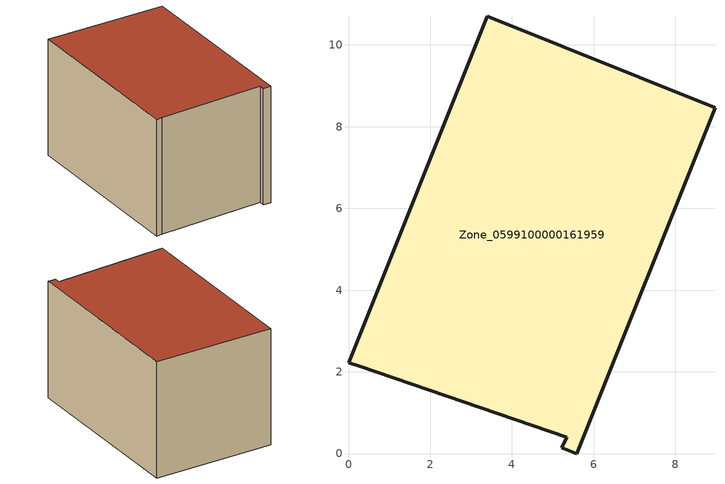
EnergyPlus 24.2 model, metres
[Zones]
Zone_0599100000161959
 floor ground (C_G): 5.34,0.4 0.28,2.14 0,2.23 3.4,10.7 8.97,8.46 5.59,0 5.22,0.15 z0
 wall outside (C_F): 8.97,8.46 3.4,10.7 0,2.23 0.28,2.14 5.34,0.4 5.22,0.15 5.59,0 8.97,8.46 z0:5.86
 roof outside (C_R): 0.28,2.14 5.34,0.4 5.22,0.15 5.59,0 8.97,8.46 3.4,10.7 0,2.23 z5.86
[BUILDING]
Pand.0599100000161959: North Axis=0; Terrain=City; Loads Convergence Tolerance Value=0.04; Temperature Convergence Tolerance Value=0.4; Solar Distribution=FullExterior; Maximum Number of Warmup Days=25; Minimum Number of Warmup Days=1
[Site:Location]
Rotterdam.The.Hague.AP_ZH_NLD Design_Conditions: Latitude=51.96; Longitude=4.45; Time Zone=1; Elevation=-4.5
[SITE:GROUNDTEMPERATURE:BUILDINGSURFACE]
18, 18, 18, 18, 18, 18, 18, 18, 18, 18, 18, 18
[MATERIAL] Thermal Absorptance=0.9; Solar Absorptance=0.7; Visible Absorptance=0.7
Name | Roughness | Thickness | Conductivity | Density | Specific Heat
G.TC.1975-1991 | MediumSmooth | 0.15 | 0.288461 | 540 | 1210
F.TC.1975-1991 | Rough | 0.3 | 0.230769 | 1920 | 840
R.TC.1975-1991 | MediumRough | 0.2 | 0.153846 | 1500 | 1000
[CONSTRUCTION]
C_G: G.TC.1975-1991
C_F: F.TC.1975-1991
C_R: R.TC.1975-1991
[ZONE]
Zone_0599100000161959: Type=1; Multiplier=1; Ceiling Height=Autocalculate; Volume=Autocalculate; Floor Area=autocalculate; Part of Total Floor Area=Yes
[ZONEINFILTRATION:DESIGNFLOWRATE]
Infil_Zone_0599100000161959: Zone or ZoneList or Space or SpaceList=Zone_0599100000161959; Schedule=AlwaysOn; Design Flow Rate Calculation Method=Flow/Area; Flow Rate per Floor Area=0.003; Constant Term Coefficient=1; Temperature Term Coefficient=0; Velocity Term Coefficient=0; Velocity Squared Term Coefficient=0
[HVACTEMPLATE:ZONE:IDEALLOADSAIRSYSTEM]
Zone_0599100000161959: Maximum Heating Supply Air Temperature=50; Minimum Cooling Supply Air Temperature=13; Maximum Heating Supply Air Humidity Ratio=0.0156; Minimum Cooling Supply Air Humidity Ratio=0.0077; Heating Limit=NoLimit; Cooling Limit=NoLimit; Dehumidification Control Type=ConstantSensibleHeatRatio; Cooling Sensible Heat Ratio=0.7; Dehumidification Setpoint=60; Humidification Control Type=None; Humidification Setpoint=30; Outdoor Air Method=None; Outdoor Air Flow Rate per Person=0.00944; Outdoor Air Flow Rate per Zone Floor Area=0; Outdoor Air Flow Rate per Zone=0; Demand Controlled Ventilation Type=None; Outdoor Air Economizer Type=NoEconomizer; Heat Recovery Type=None; Sensible Heat Recovery Effectiveness=0.7; Latent Heat Recovery Effectiveness=0.65
[ZONECONTROL:THERMOSTAT]
ThermostatControl_Zone_0599100000161959: Zone or ZoneList=Zone_0599100000161959; Control Type Schedule=DualSetpointControlType; Control 1=Thermostat_Zone_0599100000161959; Temperature Difference Between Cutout And Setpoint=0
[THERMOSTATSETPOINT:DUALSETPOINT]
Thermostat_Zone_0599100000161959: Heating Setpoint Temperature Schedule=HeatingSetpoint_Zone_0599100000161959; Cooling Setpoint Temperature Schedule=CoolingSetpoint_Zone_0599100000161959
[SCHEDULE:COMPACT]
HeatingSetpoint_Zone_0599100000161959: Through: 12/31, For: AllDays, Until: 24:00, 21
CoolingSetpoint_Zone_0599100000161959: Through: 12/31, For: AllDays, Until: 24:00, 24
DualSetpointControlType: Through: 12/31, For: AllDays, Until: 24:00, 4
AlwaysOn: Through: 12/31, For: AllDays, Until: 24:00, 1
